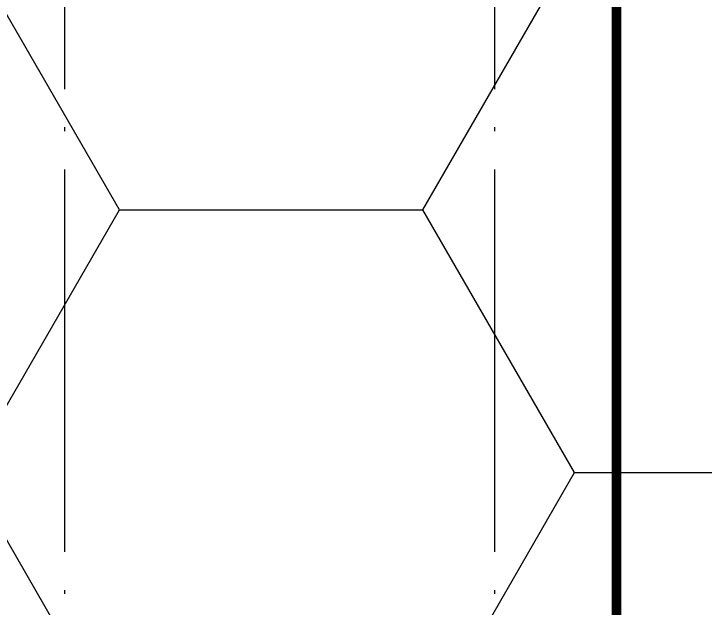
# Model space of a CAD drawing. Extents: x -821772 to -21949, y 506164 to 1049594.
# Drawn here: x -205890 to -198654, y 559510 to 565726 of the extents above; entities that cross this region are included whole.
import ezdxf
from ezdxf.xclip import XClip

# ---------------------------------------------------------------- set-up
doc = ezdxf.new("R2010")
doc.units = 0
doc.header["$LTSCALE"] = 1000
doc.header["$MEASUREMENT"] = 0
doc.header["$XCLIPFRAME"] = 2
for name, pattern in [('10平面20250807_t3$0$DOTE', [2.42, 2, -0.2, 0.02, -0.2]), ('ACAD_ISO04W100', [30.5, 24, -3, 0.5, -3]), ('DASH', [0.35, 0.25, -0.1])]:
    doc.linetypes.add(name, pattern=pattern)
for name, color, linetype in [('10平面20250807_t3$0$A-AXIS-DOTE', 8, '10平面20250807_t3$0$DOTE'), ('10平面20250807_t3$0$AS-WALL', 8, 'Continuous'), ('PUB_HATCH', 8, 'Continuous')]:
    doc.layers.add(name, color=color, linetype=linetype)
doc.layers.add('s疏散距离', color=1, linetype='ACAD_ISO04W100', lineweight=18)

# ---------------------------------------------------------------- blocks, each defined once
blk = doc.blocks.new('10平面20250807_t3$0$dote')
at = {"layer": '10平面20250807_t3$0$A-AXIS-DOTE', "ltscale": 2}
for p, q in [((15382.2, -264080), (15382.2, -167560.7)), ((19882.2, -264080), (19882.2, -167560.7))]:
    blk.add_line(p, q, dxfattribs=at)
blk = doc.blocks.new('10平面20250807_t3')
at = {"layer": '10平面20250807_t3$0$AS-WALL'}
blk.add_blockref('10平面20250807_t3$0$dote', (-220736.4, 804820), dxfattribs=at)

msp = doc.modelspace()

# ---------------------------------------------------------------- block references
at = {"ltscale": 100}
ref = msp.add_blockref('10平面20250807_t3', (0, 0), dxfattribs=at)
XClip(ref).set_block_clipping_path([(-386212.6353242097, 506163.79756496), (-21948.7593967821, 884998.2285294847)])

# ---------------------------------------------------------------- next in the draw order: hatches: boundary and pattern name
at = {"layer": 'PUB_HATCH', "ltscale": 5000}
h = msp.add_hatch(dxfattribs=at)
h.set_pattern_fill('HONEY', color=8, scale=2000)
h.set_pattern_definition([(0, (0, 0), (4762.5, 2749.63), [3175, -6350]), (120, (0, 0), (-4762.499, 2749.631), [3175, -6350]), (60, (0, 0), (0.0006, 5499.261), [-6350, 3175])])
h.paths.add_polyline_path([(-252854.2, 548219.9), (-252854.2, 548720), (-254254.2, 548720), (-254254.2, 548219.9), (-313754.2, 548219.9), (-313754.2, 567383.2), (-296221.3, 621420), (-254254.2, 621420), (-254254.2, 620920), (-252854.2, 620920), (-252854.2, 621420), (-200254.2, 621420), (-200254.2, 620920), (-198854.2, 620920), (-198854.2, 621420), (-146254.2, 621420), (-146254.2, 620920), (-144854.2, 620920), (-144854.2, 621420), (-128054.2, 621420), (-128054.2, 548219.9), (-144854.2, 548219.9), (-144854.2, 548720), (-146254.2, 548720), (-146254.2, 548219.9), (-198854.2, 548219.9), (-198854.2, 548720), (-200254.2, 548720), (-200254.2, 548219.9)])

# ---------------------------------------------------------------- next in the draw order: linework, layer by layer
at = {"layer": 's疏散距离', "linetype": 'DASH', "ltscale": 2, "const_width": 100}
msp.add_lwpolyline([(-199581.5, 549020), (-199581.5, 620629.8)], dxfattribs=at)

doc.saveas('drawing.dxf')
